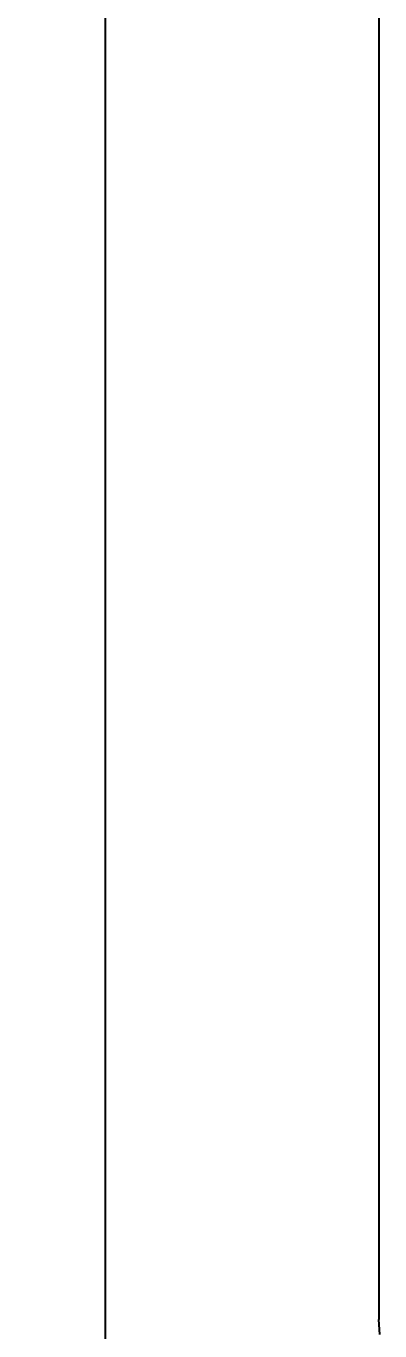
# Model space of a CAD drawing. Header units: metres. Extents: x -15 to 393, y -409 to 25.
# Drawn here: x -15.5 to 0, y -145.5 to -88.2 of the extents above; entities that cross this region are included whole.
import ezdxf

# ---------------------------------------------------------------- set-up
doc = ezdxf.new("R2010")
doc.units = ezdxf.units.M
doc.layers.add('DIMS', color=1, linetype='Continuous')
doc.layers.add('OUTLINE', color=7, linetype='Continuous')
doc.styles.add('OpenSansCondensed-Light', font='OpenSansCondensed-Light.ttf')
doc.dimstyles.new('EZDXF', dxfattribs={"dimtxt": 0.25, "dimasz": 0.175, "dimexe": 0.375, "dimexo": 0.125, "dimgap": 0.1, "dimtad": 1, "dimlfac": 100, "dimzin": 12, "dimdsep": 46, "dimtxsty": 'OpenSansCondensed-Light', "dimblk": 'ARCHTICK', "dimcen": 2.5, "dimazin": 3, "dimtfac": 0.5, "dimtmove": 2, "dimatfit": 3})

# ---------------------------------------------------------------- blocks, each defined once
blk = doc.blocks.new('_ARCHTICK')
at = {"color": 0, "linetype": 'BYBLOCK', "const_width": 0.15}
blk.add_lwpolyline([(-0.5, -0.5), (0.5, 0.5)], dxfattribs=at)

msp = doc.modelspace()

# ---------------------------------------------------------------- linework, layer by layer
at = {"layer": 'OUTLINE'}
msp.add_line((0, -9), (0, -145), dxfattribs=at)
msp.add_lwpolyline([(0.0428, -145.6526), (0.019, -145.4358), (0.0048, -145.2181), (0, -145)], dxfattribs=at)

# ---------------------------------------------------------------- dimensions: what is measured, and where the dimension line sits
at = {"layer": 'DIMS'}
msp.add_linear_dim(base=(-12, -150), p1=(0, -150), p2=(0, 24), angle=90, dimstyle='EZDXF', override={"dimtxt": 2.5, "dimasz": 1.5, "dimexe": 1, "dimexo": 0.8, "dimgap": 0.6, "dimdec": 1}, dxfattribs=at).render()

doc.saveas('drawing.dxf')
